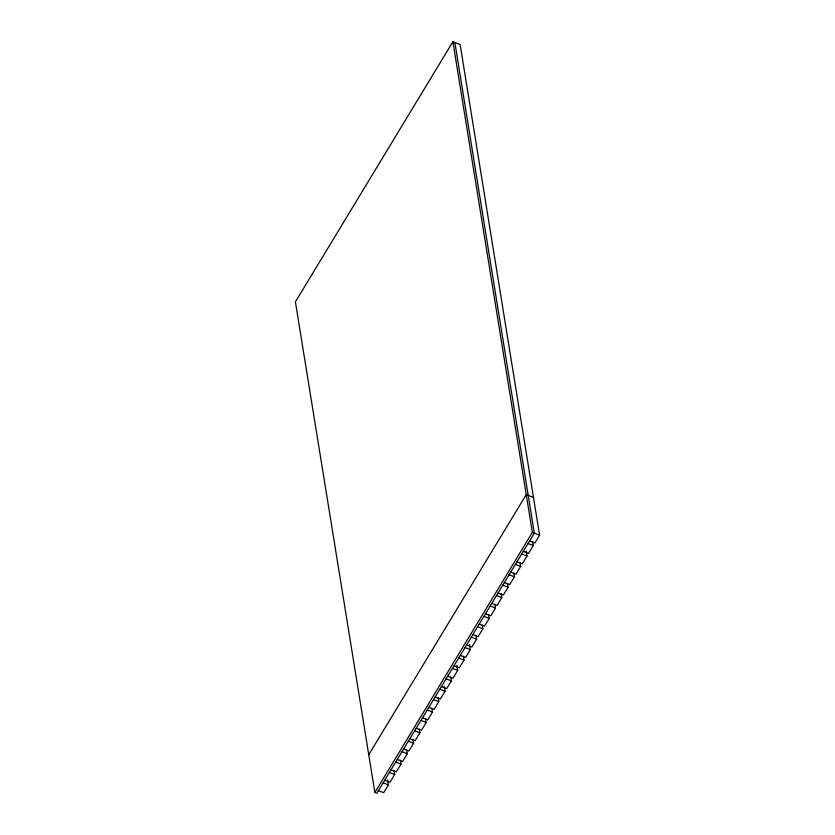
<?xml version="1.0" encoding="UTF-8"?>
<svg xmlns="http://www.w3.org/2000/svg" width="835" height="835" viewBox="0 0 835 835"><rect width="100%" height="100%" fill="white"/><g stroke="black" fill="none" stroke-linecap="round" stroke-linejoin="round"><path stroke-width="1.25" d="M529.599 540.944L534.88 542.98L539.598 535.172L460.137 44.547L452.894 41.75L295.402 301.863L374.863 792.488L376.825 793.25L534.317 533.137L454.856 42.512M368.746 754.756L526.248 494.633L533.492 497.441M374.863 792.488L532.354 532.375L452.894 41.75M387.597 779.859L388.411 784.89L383.683 792.686L378.401 790.651M394.099 770.705L394.704 774.483L389.987 782.28L384.695 780.245M400.393 760.299L401.009 764.077L396.281 771.884L390.999 769.839M406.697 749.903L407.303 753.671L402.585 761.478L397.303 759.433M412.991 739.497L413.607 743.265L408.879 751.072L403.597 749.026M419.295 729.091L419.911 732.859L415.183 740.666L409.901 738.631M425.599 718.684L426.205 722.463L421.477 730.26L416.195 728.224M431.893 708.278L432.509 712.057L427.781 719.853L422.5 717.818M438.198 697.872L438.803 701.65L434.085 709.458L428.793 707.412M444.293 686.213L445.107 691.244L440.379 699.052L435.098 697.006M450.796 677.07L451.401 680.838L446.683 688.645L441.402 686.6M456.891 665.401L457.705 670.432L452.977 678.239L447.696 676.204M463.394 656.258L464.01 660.036L459.281 667.833L454 665.798M469.489 644.599L470.303 649.63L465.575 657.427L460.294 655.391M475.992 635.445L476.608 639.224L471.879 647.031L466.598 644.985M482.296 625.039L482.901 628.818L478.184 636.625L472.892 634.579M488.59 614.644L489.206 618.411L484.477 626.219L479.196 624.173M494.894 604.237L495.499 608.005L490.782 615.812L485.5 613.767M501.188 593.831L501.804 597.609L497.075 605.406L491.794 603.371M507.492 583.425L508.108 587.203L503.38 595L498.098 592.965M513.796 573.019L514.402 576.797L509.674 584.594L504.392 582.559M520.09 562.613L520.706 566.391L515.978 574.198L510.696 572.152M526.186 550.954L527 555.985L522.282 563.792L516.99 561.746M532.688 541.811L533.304 545.579L528.576 553.386L523.294 551.34M532.354 532.375L539.598 535.172M528.023 543.543L533.304 545.579M521.718 553.949L527 555.985M515.425 564.345L520.706 566.391M509.12 574.751L514.402 576.797M502.816 585.158L508.108 587.203M496.522 595.564L501.804 597.609M490.218 605.97L495.499 608.005M483.924 616.376L489.206 618.411M477.62 626.782L482.901 628.818M471.326 637.178L476.608 639.224M465.022 647.584L470.303 649.63M458.718 657.99L464.01 660.036M452.424 668.397L457.705 670.432M446.12 678.803L451.401 680.838M439.826 689.209L445.107 691.244M433.522 699.605L438.803 701.65M427.228 710.011L432.509 712.057M420.923 720.417L426.205 722.463M414.619 730.823L419.911 732.859M408.325 741.229L413.607 743.265M402.021 751.636L407.303 753.671M395.727 762.031L401.009 764.077M389.423 772.438L394.704 774.483M383.129 782.844L388.411 784.89"/></g></svg>
